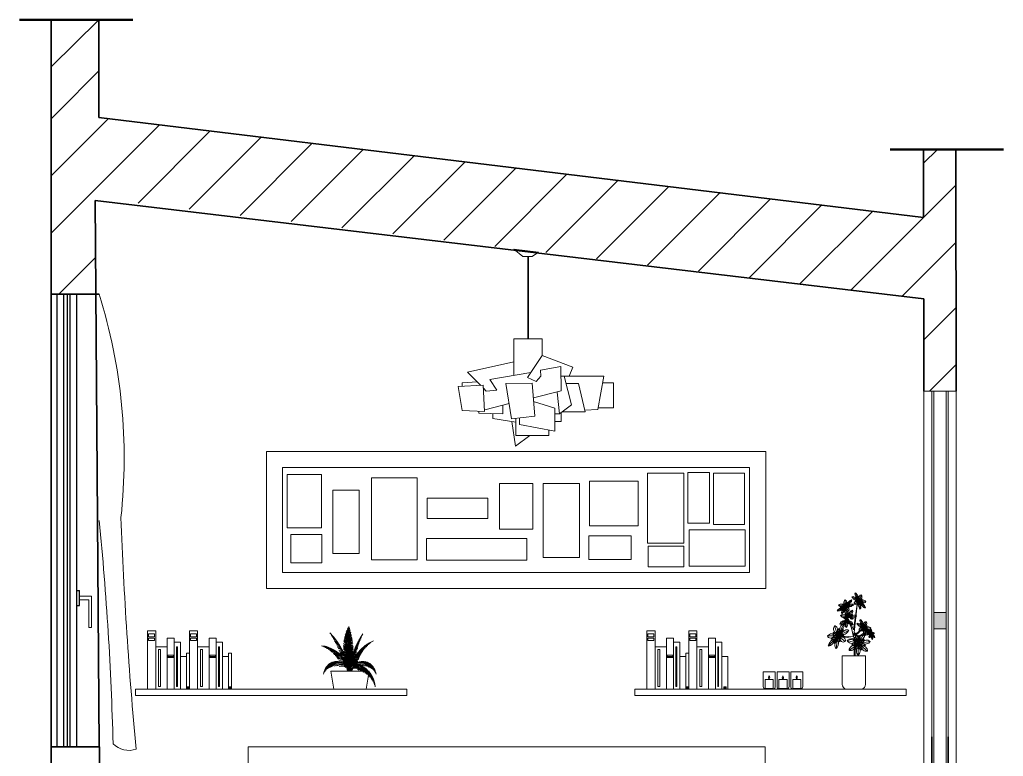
# Model space of a CAD drawing. Header units: millimetres. Extents: x 3179 to 4333, y 961 to 2155.
# Drawn here: x 3214.2 to 3518.5, y 1471.2 to 1699.1 of the extents above; entities that cross this region are included whole.
import ezdxf

# ---------------------------------------------------------------- set-up
doc = ezdxf.new("R2010")
doc.units = ezdxf.units.MM
for name, color, linetype, lineweight in [('A-FURN', 8, 'Continuous', 18), ('A-GLAZ-FULL', 4, 'Continuous', 25), ('A-LINE-GRPH', 1, 'Continuous', 13), ('A-WALL-FULL-EXTR', 3, 'Continuous', 35), ('A-WALL-FULL-INTR', 175, 'Continuous', 35), ('linee guida', 1, 'Continuous', 18)]:
    doc.layers.add(name, color=color, linetype=linetype, lineweight=lineweight)
doc.layers.add('A-FURN2', color=2, linetype='Continuous')

msp = doc.modelspace()

# ---------------------------------------------------------------- hatches: boundary and pattern name
at = {"layer": 'A-LINE-GRPH'}
msp.add_hatch(color=256, dxfattribs=at).paths.add_polyline_path([(3500.85, 1515.68), (3497.05, 1515.68), (3497.05, 1510.68), (3500.85, 1510.68)])

# ---------------------------------------------------------------- linework, layer by layer
at = {"layer": 'A-FURN'}
for p, q in [((3290.54, 1565.53), (3445.02, 1565.53)), ((3290.54, 1523.08), (3290.54, 1565.53)), ((3445.02, 1565.53), (3445.02, 1523.08)), ((3295.54, 1560.53), (3440.02, 1560.53)), ((3295.54, 1528.08), (3295.54, 1560.53)), ((3440.02, 1560.53), (3440.02, 1528.08)), ((3440.02, 1528.08), (3295.54, 1528.08)), ((3445.02, 1523.08), (3290.54, 1523.08)), ((3236.34, 1520.75), (3232.71, 1520.75)), ((3235.54, 1519.64), (3232.71, 1519.64)), ((3235.54, 1511.04), (3235.54, 1519.64)), ((3236.34, 1520.75), (3236.34, 1511.04)), ((3469.63, 1517.56), (3469.59, 1519.58)), ((3469.63, 1517.56), (3471.63, 1519.57)), ((3469.63, 1517.56), (3470.28, 1518.9)), ((3473.92, 1519.26), (3471.68, 1520.55)), ((3473.92, 1519.26), (3472.37, 1518.31)), ((3473.92, 1519.26), (3472.66, 1519.37)), ((3473.92, 1519.26), (3472.68, 1521.82)), ((3473.92, 1519.26), (3472.76, 1520.54)), ((3473.92, 1519.26), (3473.5, 1518.12)), ((3473.92, 1519.26), (3473.74, 1520.74)), ((3473.92, 1519.26), (3474.61, 1521.16)), ((3473.92, 1519.26), (3474.85, 1519.83)), ((3473.92, 1519.26), (3474.22, 1516.78)), ((3473.92, 1519.26), (3476.02, 1519.07)), ((3473.92, 1519.26), (3475.85, 1517.12)), ((3473.92, 1519.26), (3475.26, 1518.48)), ((3473.92, 1519.26), (3474.66, 1517.72)), ((3469.63, 1517.56), (3467.11, 1516.17)), ((3469.63, 1517.56), (3467.58, 1518.07)), ((3469.63, 1517.56), (3468.11, 1517.26)), ((3469.63, 1517.56), (3468.42, 1516.35)), ((3469.63, 1517.56), (3468.53, 1515.32)), ((3469.63, 1517.56), (3468.93, 1518.4)), ((3469.63, 1517.56), (3471.14, 1518.39)), ((3469.63, 1517.56), (3472.16, 1518.05)), ((3469.63, 1517.56), (3470.86, 1517.25)), ((3469.63, 1517.56), (3469.65, 1516.34)), ((3469.63, 1517.56), (3470.78, 1516.15)), ((3475.45, 1511.01), (3474.21, 1513.57)), ((3475.45, 1511.01), (3476.14, 1512.91)), ((3236.34, 1511.04), (3235.54, 1511.04)), ((3253.69, 1510), (3256.25, 1510)), ((3253.69, 1510), (3253.69, 1492)), ((3256.25, 1510), (3256.25, 1492)), ((3266.68, 1510), (3266.68, 1492)), ((3266.68, 1510), (3269.24, 1510)), ((3269.24, 1510), (3269.24, 1492)), ((3408.2, 1510), (3410.76, 1510)), ((3408.2, 1510), (3408.2, 1492)), ((3410.76, 1510), (3410.76, 1492)), ((3421.19, 1510), (3421.19, 1492)), ((3421.19, 1510), (3423.75, 1510)), ((3423.75, 1510), (3423.75, 1492)), ((3467.31, 1508.45), (3466.27, 1511.57)), ((3467.31, 1508.45), (3469.19, 1512.34)), ((3467.31, 1508.45), (3467.59, 1510.78)), ((3467.31, 1508.45), (3469.06, 1510.32)), ((3467.31, 1508.45), (3470.69, 1510.18)), ((3475.45, 1511.01), (3473.21, 1512.3)), ((3475.45, 1511.01), (3473.89, 1510.06)), ((3475.45, 1511.01), (3474.18, 1511.13)), ((3475.45, 1511.01), (3474.29, 1512.3)), ((3475.45, 1511.01), (3475.03, 1509.87)), ((3475.45, 1511.01), (3475.27, 1512.5)), ((3475.45, 1511.01), (3476.38, 1511.58)), ((3475.45, 1511.01), (3475.75, 1508.54)), ((3475.45, 1511.01), (3477.55, 1510.82)), ((3475.45, 1511.01), (3477.37, 1508.88)), ((3475.45, 1511.01), (3476.79, 1510.24)), ((3475.45, 1511.01), (3476.19, 1509.48)), ((3477.59, 1509.02), (3476.65, 1510.55)), ((3477.59, 1509.02), (3477.3, 1510.04)), ((3477.59, 1509.02), (3477.65, 1510.56)), ((3259.83, 1505.11), (3259.83, 1507.8)), ((3259.83, 1507.8), (3261.95, 1507.8)), ((3261.95, 1507.8), (3261.95, 1492)), ((3272.81, 1505.11), (3272.81, 1507.8)), ((3272.81, 1507.8), (3274.94, 1507.8)), ((3274.94, 1507.8), (3274.94, 1492)), ((3414.34, 1505.11), (3414.34, 1507.8)), ((3414.34, 1507.8), (3416.47, 1507.8)), ((3416.47, 1507.8), (3416.47, 1492)), ((3427.32, 1505.11), (3427.32, 1507.8)), ((3427.32, 1507.8), (3429.45, 1507.8)), ((3429.45, 1507.8), (3429.45, 1492)), ((3467.31, 1508.45), (3464.14, 1508.45)), ((3467.31, 1508.45), (3464.39, 1505.33)), ((3467.31, 1508.45), (3465.28, 1507.41)), ((3467.31, 1508.45), (3465.91, 1509.49)), ((3467.31, 1508.45), (3466.19, 1506.11)), ((3467.31, 1508.45), (3466.85, 1504.56)), ((3467.31, 1508.45), (3467.94, 1506.58)), ((3467.31, 1508.45), (3469.22, 1508.45)), ((3467.31, 1508.45), (3469.65, 1506.72)), ((3477.59, 1509.02), (3476.35, 1509.39)), ((3477.59, 1509.02), (3476.86, 1509.65)), ((3477.59, 1509.02), (3476.97, 1508.78)), ((3477.59, 1509.02), (3476.98, 1507.95)), ((3477.59, 1509.02), (3477.55, 1508.09)), ((3477.59, 1509.02), (3477.95, 1509.66)), ((3477.59, 1509.02), (3478.61, 1509.41)), ((3477.59, 1509.02), (3478.33, 1508.8)), ((3477.59, 1509.02), (3478.79, 1507.96)), ((3477.59, 1509.02), (3478.07, 1507.31)), ((3477.59, 1509.02), (3478.15, 1508.1)), ((3256.25, 1505.11), (3259.83, 1505.11)), ((3259.83, 1505.11), (3259.83, 1492)), ((3261.95, 1506.47), (3263.92, 1506.47)), ((3263.92, 1506.47), (3263.92, 1492)), ((3269.24, 1505.11), (3272.81, 1505.11)), ((3272.81, 1505.11), (3272.81, 1492)), ((3274.94, 1506.47), (3276.91, 1506.47)), ((3276.91, 1506.47), (3276.91, 1492)), ((3410.76, 1505.11), (3414.34, 1505.11)), ((3414.34, 1505.11), (3414.34, 1492)), ((3416.47, 1506.47), (3418.43, 1506.47)), ((3418.43, 1506.47), (3418.43, 1492)), ((3423.75, 1505.11), (3427.32, 1505.11)), ((3427.32, 1505.11), (3427.32, 1492)), ((3429.45, 1506.47), (3431.42, 1506.47)), ((3431.42, 1506.47), (3431.42, 1492)), ((3263.92, 1502.09), (3265.79, 1502.09)), ((3265.79, 1502.09), (3265.79, 1503.1)), ((3265.79, 1503.1), (3266.68, 1503.1)), ((3265.79, 1502.09), (3265.79, 1492)), ((3276.91, 1502.09), (3278.78, 1502.09)), ((3278.78, 1502.09), (3278.78, 1503.1)), ((3278.78, 1503.1), (3279.66, 1503.1)), ((3278.78, 1502.09), (3278.78, 1492)), ((3279.66, 1503.1), (3279.66, 1492)), ((3418.43, 1502.09), (3420.3, 1502.09)), ((3420.3, 1502.09), (3420.3, 1503.1)), ((3420.3, 1503.1), (3421.19, 1503.1)), ((3420.3, 1502.09), (3420.3, 1492)), ((3431.42, 1502.09), (3433.29, 1502.09)), ((3433.29, 1502.09), (3433.29, 1492)), ((3468.7, 1502.27), (3475.91, 1502.27)), ((3468.7, 1502.27), (3468.7, 1493.47)), ((3475.91, 1502.27), (3475.91, 1493.47)), ((3444.25, 1497.31), (3447.97, 1497.31)), ((3444.25, 1497.31), (3444.25, 1492.76)), ((3447.36, 1495.01), (3444.86, 1495.01)), ((3444.86, 1495.01), (3444.86, 1492.21)), ((3446.01, 1495.01), (3446.01, 1495.18)), ((3446.01, 1495.18), (3446.06, 1495.18)), ((3446.06, 1495.18), (3446.06, 1495.01)), ((3447.36, 1492.21), (3447.36, 1495.01)), ((3447.97, 1497.31), (3447.97, 1492.76)), ((3448.52, 1497.31), (3452.24, 1497.31)), ((3448.52, 1497.31), (3448.52, 1492.76)), ((3451.63, 1495.01), (3449.13, 1495.01)), ((3449.13, 1495.01), (3449.13, 1492.21)), ((3450.28, 1495.01), (3450.28, 1495.18)), ((3450.28, 1495.18), (3450.33, 1495.18)), ((3450.33, 1495.18), (3450.33, 1495.01)), ((3451.63, 1492.21), (3451.63, 1495.01)), ((3452.24, 1497.31), (3452.24, 1492.76)), ((3452.77, 1497.31), (3456.5, 1497.31)), ((3452.77, 1497.31), (3452.77, 1492.76)), ((3455.88, 1495.01), (3453.39, 1495.01)), ((3453.39, 1495.01), (3453.39, 1492.21)), ((3454.53, 1495.01), (3454.53, 1495.18)), ((3454.53, 1495.18), (3454.58, 1495.18)), ((3454.58, 1495.18), (3454.58, 1495.01)), ((3455.88, 1492.21), (3455.88, 1495.01)), ((3456.5, 1497.31), (3456.5, 1492.76)), ((3334, 1492), (3250, 1492)), ((3250, 1492), (3250, 1490)), ((3334, 1492), (3334, 1490)), ((3488.51, 1492), (3404.51, 1492)), ((3404.51, 1492), (3404.51, 1490)), ((3444.86, 1492.21), (3447.36, 1492.21)), ((3444.86, 1492), (3447.36, 1492)), ((3449.13, 1492.21), (3451.63, 1492.21)), ((3449.13, 1492), (3451.63, 1492)), ((3453.39, 1492.21), (3455.88, 1492.21)), ((3453.39, 1492), (3455.88, 1492)), ((3488.51, 1492), (3488.51, 1490)), ((3250, 1490), (3334, 1490)), ((3404.51, 1490), (3488.51, 1490)), ((3284.84, 1474.15), (3444.84, 1474.15))]:
    msp.add_line(p, q, dxfattribs=at)
for points in [[(3367.09, 1628.14), (3367.09, 1628.14), (3369.87, 1625.88)], [(3374.67, 1627.23), (3367.09, 1628.14)], [(3369.87, 1625.88), (3372.73, 1625.88)], [(3371.5, 1625.88), (3371.11, 1625.88)], [(3371.42, 1625.88), (3371.42, 1600.35)], [(3371.57, 1625.88), (3371.57, 1600.35)], [(3374.67, 1627.23), (3374.67, 1627.23), (3372.73, 1625.88)], [(3375.87, 1595.26), (3375.87, 1600.35), (3367.12, 1600.35), (3367.12, 1589.1)], [(3373.13, 1582.08), (3381.75, 1584.29), (3381.61, 1591.78), (3375.38, 1590.65), (3375.46, 1588.86), (3373.98, 1587.13), (3371.34, 1588.41), (3375.87, 1595.26), (3385.35, 1591.63), (3384.22, 1588.83)], [(3367.12, 1593.3), (3352.77, 1590.08), (3356.83, 1585.97)], [(3372.3, 1590), (3359.65, 1587.79), (3361.86, 1584.48), (3358.54, 1584.23)], [(3355.78, 1587.03), (3351.04, 1586.73), (3351.04, 1585.64)], [(3380.49, 1583.83), (3381.25, 1577.17), (3384.91, 1580), (3382.62, 1588.83)], [(3381.66, 1588.83), (3394.93, 1588.83), (3393.04, 1578.52), (3389.04, 1578.29)], [(3382.09, 1577.82), (3389.15, 1577.82), (3387.09, 1586.59), (3383.2, 1586.59)], [(3394.54, 1586.71), (3397.88, 1586.71), (3397.88, 1579.05), (3393.14, 1579.05)], [(3357.65, 1585.13), (3358.54, 1584.23)], [(3363.68, 1579.84), (3363.68, 1577.17), (3356.25, 1577.4), (3356.25, 1577.95)], [(3358.07, 1578.45), (3365.64, 1580.32)], [(3373.21, 1580.99), (3379.81, 1578.97), (3379.81, 1571.78), (3368.79, 1573.88), (3368.79, 1575.88)], [(3360.62, 1577.27), (3360.62, 1575.7), (3367.66, 1574.62)], [(3379.78, 1574.81), (3381.72, 1574.81), (3381.72, 1577.53)], [(3381.25, 1577.17), (3379.81, 1577.17)], [(3372.03, 1570.51), (3367.63, 1567.15), (3366.46, 1574.8)], [(3377.86, 1572.01), (3377.86, 1570.51), (3367.66, 1570.51), (3367.66, 1575.75)], [(3472.73, 1502.27), (3472.73, 1508.16), (3478.01, 1509.02), (3472.73, 1508.45), (3475.59, 1511.16), (3472.31, 1508.59), (3473.42, 1518.95), (3472.22, 1510.38), (3469.03, 1517), (3471.59, 1510.87), (3472.16, 1508.16), (3467.31, 1508.45), (3472.45, 1507.59), (3472.38, 1502.27)]]:
    msp.add_lwpolyline(points, dxfattribs=at)
for points in [[(3357.61, 1586.01), (3349.88, 1585.59), (3351.07, 1578.2), (3358.03, 1577.86)], [(3366.39, 1575.6), (3373.59, 1576.43), (3372.76, 1586.69), (3364.59, 1586.54)], [(3408.44, 1558.83), (3419.67, 1558.83), (3419.67, 1537.2), (3408.44, 1537.2)], [(3420.9, 1559.04), (3427.64, 1559.04), (3427.64, 1543.32), (3420.9, 1543.32)], [(3428.86, 1558.83), (3438.46, 1558.83), (3438.46, 1542.91), (3428.86, 1542.91)], [(3296.94, 1558.42), (3307.55, 1558.42), (3307.55, 1541.89), (3296.94, 1541.89)], [(3323.07, 1557.4), (3337.15, 1557.4), (3337.15, 1531.95), (3323.07, 1531.95)], [(3362.69, 1555.57), (3372.91, 1555.57), (3372.91, 1541.48), (3362.69, 1541.48)], [(3376.17, 1555.57), (3387.41, 1555.57), (3387.41, 1532.71), (3376.17, 1532.71)], [(3390.47, 1556.38), (3405.51, 1556.38), (3405.51, 1542.47), (3390.47, 1542.47)], [(3311.03, 1553.53), (3319.19, 1553.53), (3319.19, 1533.93), (3311.03, 1533.93)], [(3340.23, 1551.08), (3359.02, 1551.08), (3359.02, 1544.75), (3340.23, 1544.75)], [(3438.67, 1530.05), (3421.31, 1530.05), (3421.31, 1541.28), (3438.67, 1541.28)], [(3298.06, 1539.85), (3307.66, 1539.85), (3307.66, 1531.07), (3298.06, 1531.07)], [(3340.03, 1538.63), (3371.07, 1538.63), (3371.07, 1531.89), (3340.03, 1531.89)], [(3390.27, 1539.44), (3403.34, 1539.44), (3403.34, 1532.09), (3390.27, 1532.09)], [(3408.65, 1536.18), (3419.67, 1536.18), (3419.67, 1529.85), (3408.65, 1529.85)], [(3255.86, 1509.08), (3255.86, 1508.17), (3254, 1508.17), (3254, 1509.08)], [(3255.86, 1507.75), (3255.86, 1507.02), (3254, 1507.02), (3254, 1507.75)], [(3268.85, 1509.08), (3268.85, 1508.17), (3266.99, 1508.17), (3266.99, 1509.08)], [(3268.85, 1507.75), (3268.85, 1507.02), (3266.99, 1507.02), (3266.99, 1507.75)], [(3410.37, 1509.08), (3410.37, 1508.17), (3408.51, 1508.17), (3408.51, 1509.08)], [(3410.37, 1507.75), (3410.37, 1507.02), (3408.51, 1507.02), (3408.51, 1507.75)], [(3423.36, 1509.08), (3423.36, 1508.17), (3421.5, 1508.17), (3421.5, 1509.08)], [(3423.36, 1507.75), (3423.36, 1507.02), (3421.5, 1507.02), (3421.5, 1507.75)], [(3257.14, 1504.26), (3257.78, 1504.26), (3257.78, 1492.85), (3257.14, 1492.85)], [(3262.69, 1505.1), (3262.96, 1505.1), (3262.96, 1492.79), (3262.69, 1492.79)], [(3270.13, 1504.26), (3270.77, 1504.26), (3270.77, 1492.85), (3270.13, 1492.85)], [(3275.67, 1505.1), (3275.95, 1505.1), (3275.95, 1492.79), (3275.67, 1492.79)], [(3411.65, 1504.26), (3412.29, 1504.26), (3412.29, 1492.85), (3411.65, 1492.85)], [(3417.2, 1505.1), (3417.47, 1505.1), (3417.47, 1492.79), (3417.2, 1492.79)], [(3424.64, 1504.26), (3425.28, 1504.26), (3425.28, 1492.85), (3424.64, 1492.85)], [(3430.18, 1505.1), (3430.46, 1505.1), (3430.46, 1492.79), (3430.18, 1492.79)], [(3259.97, 1502.53), (3261.81, 1502.53), (3261.81, 1502.05), (3259.97, 1502.05)], [(3259.97, 1501.92), (3261.81, 1501.92), (3261.81, 1501.8), (3259.97, 1501.8)], [(3272.96, 1502.53), (3274.79, 1502.53), (3274.79, 1502.05), (3272.96, 1502.05)], [(3272.96, 1501.92), (3274.79, 1501.92), (3274.79, 1501.8), (3272.96, 1501.8)], [(3414.48, 1502.53), (3416.32, 1502.53), (3416.32, 1502.05), (3414.48, 1502.05)], [(3414.48, 1501.92), (3416.32, 1501.92), (3416.32, 1501.8), (3414.48, 1501.8)], [(3427.47, 1502.53), (3429.3, 1502.53), (3429.3, 1502.05), (3427.47, 1502.05)], [(3427.47, 1501.92), (3429.3, 1501.92), (3429.3, 1501.8), (3427.47, 1501.8)], [(3322.26, 1497.59), (3310.49, 1497.59), (3311.38, 1492), (3321.38, 1492)], [(3265.85, 1492.68), (3266.62, 1492.68), (3266.62, 1492.51), (3265.85, 1492.51)], [(3265.85, 1492.34), (3266.62, 1492.34), (3266.62, 1492.21), (3265.85, 1492.21)], [(3278.83, 1492.68), (3279.6, 1492.68), (3279.6, 1492.51), (3278.83, 1492.51)], [(3278.83, 1492.34), (3279.6, 1492.34), (3279.6, 1492.21), (3278.83, 1492.21)], [(3420.36, 1492.68), (3421.13, 1492.68), (3421.13, 1492.51), (3420.36, 1492.51)], [(3420.36, 1492.34), (3421.13, 1492.34), (3421.13, 1492.21), (3420.36, 1492.21)], [(3432.01, 1492.68), (3432.79, 1492.68), (3432.79, 1492.51), (3432.01, 1492.51)], [(3432.01, 1492.34), (3432.79, 1492.34), (3432.79, 1492.21), (3432.01, 1492.21)]]:
    msp.add_lwpolyline(points, close=True, dxfattribs=at)
for points in [[(3470.66, 1514.14), (3469.66, 1516.48, 0.477945), (3470.34, 1514.9, 0.477945), (3469.66, 1516.48)], [(3470.66, 1514.14), (3471.86, 1516.38, 0.477945), (3471.05, 1514.87, 0.477945), (3471.86, 1516.38)], [(3470.06, 1513.59), (3468, 1512.09, 0.477945), (3469.39, 1513.1, 0.477945), (3468, 1512.09)], [(3470.66, 1514.14), (3468.21, 1514.82, 0.477945), (3469.87, 1514.36, 0.477945), (3468.21, 1514.82)], [(3470.66, 1514.14), (3469.16, 1513.87, 0.477945), (3470.17, 1514.06, 0.477945), (3469.16, 1513.87)], [(3470.06, 1513.59), (3469.33, 1512.24, 0.477945), (3469.82, 1513.15, 0.477945), (3469.33, 1512.24)], [(3470.66, 1514.14), (3469.51, 1515.15, 0.477945), (3470.29, 1514.47, 0.477945), (3469.51, 1515.15)], [(3470.06, 1513.59), (3469.94, 1511.04, 0.477945), (3470.02, 1512.77, 0.477945), (3469.94, 1511.04)], [(3470.06, 1513.59), (3470.66, 1512.18, 0.477945), (3470.25, 1513.13, 0.477945), (3470.66, 1512.18)], [(3470.06, 1513.59), (3471.97, 1511.91, 0.477945), (3470.68, 1513.05, 0.477945), (3471.97, 1511.91)], [(3470.66, 1514.14), (3470.73, 1515.67, 0.477945), (3470.68, 1514.64, 0.477945), (3470.73, 1515.67)], [(3470.66, 1514.14), (3471.89, 1515.04, 0.477945), (3471.06, 1514.43, 0.477945), (3471.89, 1515.04)], [(3470.66, 1514.14), (3473.16, 1514.6, 0.477945), (3471.47, 1514.29, 0.477945), (3473.16, 1514.6)], [(3470.66, 1514.14), (3472.13, 1513.74, 0.477945), (3471.13, 1514.01, 0.477945), (3472.13, 1513.74)], [(3473.77, 1506.11), (3470.27, 1507.08, 0.477945), (3472.64, 1506.43, 0.477945), (3470.27, 1507.08)], [(3473.77, 1506.11), (3472.13, 1507.55, 0.477945), (3473.24, 1506.58, 0.477945), (3472.13, 1507.55)], [(3473.77, 1506.11), (3472.34, 1509.46, 0.477945), (3473.31, 1507.19, 0.477945), (3472.34, 1509.46)], [(3473.77, 1506.11), (3473.87, 1508.29, 0.477945), (3473.8, 1506.82, 0.477945), (3473.87, 1508.29)], [(3473.77, 1506.11), (3475.49, 1509.31, 0.477945), (3474.33, 1507.15, 0.477945), (3475.49, 1509.31)], [(3473.77, 1506.11), (3475.53, 1507.4, 0.477945), (3474.34, 1506.53, 0.477945), (3475.53, 1507.4)], [(3473.77, 1506.11), (3477.35, 1506.76, 0.477945), (3474.93, 1506.32, 0.477945), (3477.35, 1506.76)], [(3473.77, 1506.11), (3470.83, 1503.98, 0.477945), (3472.82, 1505.43, 0.477945), (3470.83, 1503.98)], [(3473.77, 1506.11), (3471.63, 1505.73, 0.477945), (3473.08, 1505.99, 0.477945), (3471.63, 1505.73)], [(3473.77, 1506.11), (3472.74, 1504.2, 0.477945), (3473.44, 1505.49, 0.477945), (3472.74, 1504.2)], [(3473.77, 1506.11), (3473.61, 1502.49, 0.477945), (3473.72, 1504.94, 0.477945), (3473.61, 1502.49)], [(3473.77, 1506.11), (3474.63, 1504.11, 0.477945), (3474.05, 1505.47, 0.477945), (3474.63, 1504.11)], [(3473.77, 1506.11), (3476.51, 1503.72, 0.477945), (3474.65, 1505.34, 0.477945), (3476.51, 1503.72)], [(3473.77, 1506.11), (3475.87, 1505.53, 0.477945), (3474.45, 1505.93, 0.477945), (3475.87, 1505.53)], [(3444.84, 1474.15), (3444.84, 1409.15, -0.414214), (3442.84, 1407.15), (3286.84, 1407.15, -0.414214), (3284.84, 1409.15), (3284.84, 1474.15)]]:
    msp.add_lwpolyline(points, format="xyb", dxfattribs=at)
for centre, radius, start, end in [((3076.07, 1563.45), 170.43, 353.8221, 17.3158), ((2292.32, 1450.73), 951.06, 1.4681, 5.63871), ((4477.75, 1590.05), 1233.06, 182.08844, 185.4265), ((3370.15, 1525.16), 56.88, 195.436, 197.4498), ((3310.39, 1507.82), 5.59, 9.1782, 25.7351), ((3411.34, 1531.72), 98.05, 192.4368, 193.3001), ((3250.81, 1497.24), 66.29, 10.747, 11.8108), ((3300.31, 1508.31), 15.75, 6.5707, 10.0188), ((3422.07, 1505.81), 106.2, 176.9784, 184.4402), ((3323.29, 1506.72), 7.62, 153.6001, 165.7598), ((3322.59, 1507.76), 6.78, 156.7503, 170.0256), ((3327.05, 1506.98), 11.41, 160.9084, 166.9992), ((3348.4, 1503.22), 33.13, 166.5044, 168.4019), ((3293.65, 1493.25), 23.07, 10.8355, 44.4388), ((3286.54, 1466.3), 48.72, 59.8345, 60.4594), ((3305.36, 1495.17), 14.19, 65.065, 67.4721), ((3309.29, 1503.33), 4.94, 61.5506, 70.0467), ((3310.47, 1505), 2.78, 60.1234, 76.1316), ((3306.93, 1497.14), 11.16, 61.9222, 66.9342), ((3310.37, 1503.3), 3.92, 58.2589, 73.4705), ((3309.79, 1502.19), 4.96, 53.4747, 68.4111), ((3311.71, 1503.53), 4.46, 21.3184, 51.6653), ((3309.67, 1503.07), 6.62, 19.9492, 42.2518), ((3312.64, 1505.31), 3.29, 12.0224, 52.5156), ((3310.89, 1504.92), 5.2, 16.7491, 41.7814), ((3307.32, 1503.94), 9.03, 18.6663, 32.9104), ((3300.11, 1502.44), 16.45, 16.6653, 24.737), ((3262.69, 1491.51), 55.6, 16.9179, 19.144), ((3318.53, 1505.37), 2.68, 123.2219, 174.9724), ((3319.98, 1505.69), 4.23, 137.1537, 165.9378), ((3318.66, 1505.68), 2.88, 125.6491, 166.3131), ((3319.4, 1504.36), 3.65, 128.7029, 165.9262), ((3320.08, 1503.4), 4.43, 130.6893, 161.5285), ((3323.25, 1505.09), 7.86, 146.8374, 159.5675), ((3321.26, 1506.46), 5.64, 145.6999, 162.2657), ((3319.11, 1506.8), 3.23, 136.5422, 177.2425), ((3338.21, 1496.47), 21.86, 144.794, 177.0744), ((3327.69, 1496.52), 11.15, 111.3448, 174.5246), ((3319.63, 1505.69), 1.18, 101.1772, 135.6864), ((3320.04, 1505.3), 1.83, 107.8301, 128.1362), ((3321.48, 1504), 3.8, 120.1915, 131.3751), ((514.03, 5119.84), 4573.87, 307.82759, 307.83643), ((3322.95, 1503.91), 5.06, 128.3442, 136.8355), ((3324.04, 1503.03), 6.58, 128.5153, 133.2613), ((3306.5, 1495.75), 9.73, 10.847, 83.868), ((3307.72, 1493.58), 11.69, 85.3897, 89.2221), ((3308.56, 1499.6), 5.53, 83.5642, 93.8324), ((3309.11, 1502.11), 2.89, 79.0404, 101.4546), ((3308.05, 1489.67), 15.19, 81.2268, 87.4203), ((3309.07, 1496.17), 8.44, 76.9688, 89.5791), ((3309.96, 1498.45), 5.86, 75.0383, 93.4534), ((3310.44, 1498.4), 5.65, 75.3401, 94.5624), ((3310.64, 1497.95), 5.87, 74.1432, 93.5717), ((3305.27, 1493.05), 14.9, 58.6829, 63.9473), ((3306.51, 1495.34), 12.11, 56.2181, 63.3367), ((3311.64, 1503.03), 2.72, 47.714, 78.5883), ((3311.62, 1501.91), 3.46, 53.3502, 77.3054), ((3311.67, 1501.35), 3.66, 51.6732, 76.0509), ((3312.45, 1502.15), 2.41, 46.5931, 83.7799), ((3311.49, 1498.05), 6.2, 63.4186, 76.7769), ((3311.98, 1501.62), 4.32, 25.0997, 56.9888), ((3312.3, 1501.44), 3.99, 25.8895, 59.4704), ((3312.96, 1502.77), 3.1, 19.4357, 63.581), ((3312.89, 1501.78), 3.2, 19.533, 63.0867), ((3312.97, 1501.48), 3.08, 16.9254, 63.2237), ((3311.86, 1502.44), 4.42, 24.572, 55.4014), ((3312.77, 1500.89), 3.32, 17.1232, 60.488), ((3311.02, 1502.55), 5.35, 24.7491, 50.4904), ((3319.32, 1503.38), 3.57, 125.5648, 164.5202), ((3318.71, 1503.06), 2.96, 118.6164, 162.7545), ((3318.93, 1502.49), 3.19, 120.3944, 162.3058), ((3318.63, 1502.41), 2.78, 117.7753, 168.3646), ((3320.57, 1500.59), 5.1, 129.3889, 156.0956), ((3319.89, 1500.77), 4.28, 126.5601, 158.0189), ((3318.92, 1501.03), 3.17, 120.0033, 160.3506), ((3320.08, 1499.96), 4.14, 112.6137, 130.8335), ((3321.78, 1498.77), 6.29, 120.4228, 133.3384), ((3321.05, 1500.18), 4.95, 118.599, 134.3092), ((3319.52, 1502.35), 2.5, 108.5468, 136.2559), ((3319.43, 1502.69), 2.35, 105.9266, 132.6964), ((3319.63, 1502.9), 2.47, 107.7333, 132.3459), ((3319.33, 1503.62), 1.86, 102.3361, 132.2396), ((3319.51, 1503.79), 2.01, 103.9448, 129.8502), ((3319.55, 1504.06), 1.95, 103.3627, 128.1755), ((3319.44, 1505.01), 1.27, 101.2029, 144.0738), ((3319.39, 1505.2), 1.2, 97.1744, 133.4453), ((3320, 1504.48), 2.24, 107.4527, 125.8629), ((3319.95, 1501.4), 2.39, 80.0244, 110.3132), ((3320.09, 1501.5), 2.54, 79.7387, 106.2558), ((3320.24, 1501.06), 3.19, 81.6109, 101.527), ((3320.43, 1500.66), 3.84, 82.8706, 98.3803), ((3320.8, 1500.77), 3.94, 85.6433, 100.8817), ((3321.42, 1500.36), 4.66, 90.3905, 103.4575), ((3321.5, 1502.21), 3.02, 88.3675, 108.3946), ((3322.51, 1494.5), 10.91, 94.0538, 99.0623), ((3321.78, 1502.14), 3.39, 88.1582, 103.1407), ((3322.17, 1502.91), 2.86, 90.4818, 108.9351), ((3322.6, 1500.56), 5.39, 92.6307, 100.5966), ((3322.44, 1504), 2.1, 87.3144, 105.6626), ((3323.13, 1502.19), 4.12, 94.7132, 103.4065), ((3326.93, 1491.4), 15.63, 103.8552, 106.3333), ((3309.97, 1492.53), 11.08, 75.9064, 87.0079), ((3310.3, 1493.49), 9.9, 74.4226, 87.1076), ((3311.66, 1499.09), 4, 67.075, 97.5158), ((3311.8, 1497.39), 5.42, 72.1555, 94.0755), ((3311.72, 1497.14), 5.54, 69.3369, 91.9499), ((3312.31, 1498.66), 3.76, 65.1072, 97.833), ((3312.38, 1498.6), 3.6, 60.361, 96.5529), ((3312.53, 1498.15), 3.76, 60.0485, 94.8965), ((3312.77, 1498.23), 3.36, 55.0938, 95.3136), ((3312.75, 1497.91), 3.41, 48.176, 91.5721), ((3312.68, 1497.48), 3.44, 35.3226, 85.9304), ((3313, 1500.59), 3, 61.3686, 87.9429), ((3313.32, 1501.07), 2.21, 53.9075, 92.0889), ((3312.86, 1499.72), 3.4, 56.2544, 82.4697), ((3313.39, 1500.89), 2, 39.9869, 89.8789), ((3313.36, 1500.48), 2.22, 42.3179, 87.2886), ((3313.64, 1500.65), 1.8, 33.6194, 92.5516), ((3313.05, 1499.25), 2.97, 40.307, 78.1066), ((3312.64, 1497.89), 4.09, 47.2167, 73.7477), ((3308.13, 1496.42), 8.07, 8.234, 44.4511), ((3313.69, 1498.88), 2.56, 45.5457, 84.9321), ((3314.01, 1499.09), 2.04, 39.5241, 90.0252), ((3314.1, 1498.85), 2.05, 41.708, 90.6362), ((3314.17, 1498.82), 1.93, 37.1336, 91.1005), ((3312.51, 1500.37), 3.63, 18.4009, 57.8277), ((3312.4, 1499.87), 3.77, 18.7998, 55.9954), ((3312.45, 1499.37), 3.82, 22.6461, 55.9135), ((3312.87, 1498.97), 3.56, 28.9379, 58.8457), ((3313.68, 1499.44), 2.54, 23.531, 63.7948), ((3313.7, 1499.22), 2.48, 20.8231, 61.3972), ((3313.55, 1498.73), 2.72, 23.9756, 57.4663), ((3314.33, 1498.99), 1.83, 19.4998, 62.9988), ((3325.03, 1495.67), 10.91, 135.0029, 146.4007), ((3319.73, 1499.52), 4.24, 124.9965, 152.8273), ((3321.74, 1497.23), 6.98, 129.9335, 145.8495), ((3319.11, 1499.03), 3.68, 120.8132, 148.4063), ((3319.88, 1498.17), 4.66, 125.0553, 146.6169), ((3319.99, 1497.77), 4.8, 126.1666, 146.2142), ((3319.46, 1497.93), 4.13, 124.6392, 146.5363), ((3319.07, 1498.44), 3.36, 126.5891, 154.7583), ((3318.89, 1498.44), 3.08, 126.8143, 157.3755), ((3325.61, 1497.08), 9.11, 143.6622, 176.8585), ((3317.95, 1498.85), 1.95, 89.0854, 130.1935), ((3317.88, 1499.33), 1.69, 85.8224, 132.5003), ((3318.3, 1499.2), 2.18, 96.5046, 134.1607), ((3318.05, 1499.95), 1.6, 89.1566, 140.3582), ((3318.15, 1500.01), 1.76, 91.5358, 136.9912), ((3318.4, 1500), 2.03, 97.1516, 137.3382), ((3318.83, 1499.72), 2.67, 103.9017, 134.4173), ((3318.37, 1500.59), 1.93, 94.3233, 133.0113), ((3318.31, 1501.18), 1.6, 91.3148, 138.005), ((3318.68, 1500.81), 2.29, 98.8097, 130.0758), ((3318.4, 1498.1), 2.65, 80.5688, 114.8153), ((3319.34, 1500), 3.5, 105.5881, 125.6457), ((3319.03, 1497.76), 3.37, 90.9273, 119.8365), ((3319.13, 1498.1), 3.29, 90.8527, 120.5044), ((3318.94, 1499.08), 2.57, 84.6614, 121.0875), ((3319.04, 1498.65), 3.18, 86.0059, 114.0208), ((3318.99, 1498.73), 3.28, 83.8795, 109.6919), ((3319.08, 1498.17), 4.05, 84.9077, 105.0419), ((3319.13, 1499.74), 2.72, 80.9762, 111.1513), ((3319.34, 1498.22), 4.39, 85.9631, 104.0282), ((3319.42, 1498.14), 4.66, 85.8331, 102.41), ((3319.33, 1498.94), 4.02, 82.7416, 101.2339), ((3319.45, 1500.59), 2.66, 78.2887, 105.7263), ((3319.78, 1501.77), 1.81, 76.2726, 119.7048), ((3313.04, 1495.94), 4.92, 126.3384, 172.5203), ((3310.08, 1497.31), 1.66, 165.3596, 185.3763), ((3309.57, 1497.66), 1.05, 161.5683, 195.6886), ((3309.83, 1497.83), 1.22, 162.1828, 195.2628), ((3311.1, 1497.74), 2.36, 160.1705, 183.0368), ((3311.41, 1497.84), 2.55, 157.0574, 181.644), ((3312.54, 1497.81), 3.51, 158.4568, 177.7644), ((3314.49, 1497.29), 5.33, 155.6715, 170.8437), ((3317.99, 1495.97), 8.89, 154.7672, 164.9096), ((3314.27, 1496.91), 4.98, 139.9143, 163.039), ((3314.24, 1496.83), 4.84, 133.8526, 159.9025), ((3314.09, 1496.33), 4.86, 120.0612, 152.9263), ((3313.25, 1496.79), 3.76, 97.2899, 149.9269), ((3312.18, 1497.11), 3.46, 7.6339, 126.3384), ((3313.35, 1496.73), 3.71, 92.6994, 145.6707), ((3313.23, 1496.72), 3.48, 81.4676, 141.5036), ((3313.62, 1495.89), 4.11, 82.6517, 129.4784), ((3313.77, 1495.02), 4.69, 80.598, 118.5059), ((3313.68, 1496.27), 3.2, 66.9757, 115.9761), ((3312.26, 1497.05), 3.52, 8.6151, 81.515), ((3313.82, 1496.25), 2.86, 60.1615, 105.7175), ((3312.8, 1496.93), 3.58, 37.8995, 83.7022), ((3312.65, 1496.06), 4.13, 41.6797, 79.6055), ((3314.34, 1498.84), 1.72, 34.4772, 95.0499), ((3314.19, 1498.22), 2.11, 38.5831, 88.1299), ((3314.26, 1497.96), 2.13, 39.3511, 88.0169), ((3313.9, 1496.92), 2.97, 45.4765, 80.2709), ((3314.17, 1498.69), 1.99, 18.0597, 56.9541), ((3314.45, 1498.5), 1.72, 19.1708, 54.3967), ((3313.18, 1497.47), 3.2, 23.9577, 39.5604), ((3321.26, 1496.49), 5.94, 136.0967, 151.2118), ((3322.67, 1495.07), 7.76, 137.7658, 148.2086), ((3318.54, 1497.89), 2.68, 128.8563, 156.2026), ((3317.95, 1498.2), 1.94, 126.138, 162.658), ((3318.16, 1497.97), 2.11, 132.1473, 166.0508), ((3318.06, 1497.51), 1.97, 95.7462, 144.4936), ((3318.01, 1497.57), 2.06, 93.8103, 137.7998), ((3318.16, 1497.63), 2.23, 96.9065, 137.5603), ((3318.24, 1497.65), 2.4, 98.1088, 135.212), ((3318.62, 1497.19), 3.17, 102.72, 130.366), ((3318.17, 1498.18), 2.28, 95.8114, 133.2372), ((3317.86, 1498.75), 1.77, 87.1983, 133.573), ((3319.12, 1496.71), 2.59, 68.5755, 160.5661), ((3318.96, 1497.4), 2.57, 98.0803, 148.2729), ((3319.18, 1496.73), 2.56, 54.3686, 160.7385), ((3320.34, 1497.05), 3.52, 98.485, 171.3849), ((3318.82, 1497.71), 2.49, 93.5095, 140.5683), ((3320.41, 1497.11), 3.46, 53.6616, 172.3661), ((3318.73, 1497.74), 2.67, 89.8927, 129.1068), ((3318.4, 1498.31), 2.27, 80.4947, 122.3831), ((3317.78, 1496.86), 1.66, 37.5216, 107.4302), ((3318.77, 1496.25), 2.86, 74.2825, 119.8385), ((3318.13, 1497.3), 1.45, 16.8501, 119.5408), ((3318.91, 1496.27), 3.2, 64.0239, 113.0243), ((3318.19, 1497.37), 1.54, 10.7772, 106.712), ((3318.33, 1497.38), 1.62, 6.2874, 104.933), ((3318.82, 1495.02), 4.69, 61.4941, 99.402), ((3318.97, 1495.89), 4.11, 50.5216, 97.3483), ((3318.68, 1497.86), 1.39, 345.7054, 86.3258), ((3319.37, 1496.72), 3.48, 38.4964, 98.5324), ((3318.88, 1497.84), 1.44, 342.7328, 84.9496), ((3318.84, 1497.66), 1.7, 347.2547, 71.2665), ((3319.25, 1496.73), 3.71, 34.3293, 87.3006), ((3318.98, 1497.58), 1.75, 346.6566, 73.4467), ((3318.8, 1497.2), 2.24, 354.2737, 64.3609), ((3319.34, 1496.79), 3.76, 30.0731, 82.7101), ((3318.3, 1496.68), 3.02, 1.8555, 54.0426), ((3318.66, 1496.74), 2.85, 357.9301, 49.9344), ((3315.7, 1491.86), 8.54, 5.6893, 54.3686), ((3318.5, 1496.33), 4.86, 27.0737, 59.9388), ((3319.02, 1496.74), 2.69, 354.6003, 42.4393), ((3318.87, 1496.38), 3.09, 357.8686, 39.6059), ((3318.64, 1496.22), 3.49, 358.1816, 30.4988), ((3318.35, 1496.83), 4.84, 20.0975, 46.1474), ((3317.02, 1495.55), 5.31, 4.0371, 25.2235), ((3317.21, 1495.35), 5.29, 4.3111, 25.8847), ((3318.32, 1496.91), 4.98, 16.961, 40.0857), ((3319.55, 1495.94), 4.92, 7.4797, 53.6616), ((3314.6, 1495.97), 8.89, 15.0904, 25.2328), ((3318.1, 1497.29), 5.33, 9.1563, 24.3285), ((3320.05, 1497.81), 3.51, 2.2356, 21.5432), ((3321.18, 1497.84), 2.55, 358.356, 22.9426), ((3321.5, 1497.74), 2.36, 356.9632, 19.8295), ((3322.76, 1497.83), 1.22, 344.7372, 17.8172), ((3323.02, 1497.66), 1.05, 344.3114, 18.4317), ((3322.51, 1497.31), 1.66, 354.6237, 14.6404), ((3310.89, 1497.06), 2.57, 172.6432, 182.1523), ((3318.4, 1495.55), 4.25, 0.0032, 24.3049), ((3317.13, 1494.95), 5.76, 3.3492, 21.1576), ((3314.18, 1494), 8.93, 6.8357, 18.4055), ((3314.28, 1494.64), 8.85, 2.0327, 11.1773), ((3318.32, 1494.8), 4.96, 359.1258, 15.5054), ((3319.36, 1494.49), 4.1, 359.1097, 21.2125), ((3320.32, 1494.6), 3.23, 354.6583, 16.7359), ((3319.88, 1494.11), 3.85, 357.3535, 15.0268), ((3318.62, 1493.66), 5.26, 359.529, 10.4251), ((3321.7, 1497.06), 2.57, 357.8477, 7.3568), ((3446.4, 1495.54), 0.531, 146.3606, 222.2967), ((3445.8, 1496), 0.224, 313.3608, 20.3735), ((3445.73, 1495.62), 0.542, 307.2425, 58.2933), ((3450.67, 1495.54), 0.531, 146.3606, 222.2967), ((3450.07, 1496), 0.224, 313.3608, 20.3735), ((3450, 1495.62), 0.542, 307.2425, 58.2933), ((3454.93, 1495.54), 0.531, 146.3606, 222.2967), ((3454.33, 1496), 0.224, 313.3608, 20.3735), ((3454.25, 1495.62), 0.542, 307.2425, 58.2933), ((3318.98, 1493.48), 5.01, 358.0884, 5.6927), ((3445.05, 1492.78), 0.802, 181.3821, 256.606), ((3447.17, 1492.78), 0.802, 283.394, 358.6179), ((3449.32, 1492.78), 0.802, 181.3821, 256.606), ((3451.44, 1492.78), 0.802, 283.394, 358.6179), ((3453.57, 1492.78), 0.802, 181.3821, 256.606), ((3455.7, 1492.78), 0.802, 283.394, 358.6179), ((3470.25, 1493.51), 1.55, 181.3821, 256.606), ((3474.36, 1493.51), 1.55, 283.394, 358.6179), ((3247.93, 1479.81), 6.77, 224.1038, 289.7159)]:
    msp.add_arc(centre, radius, start, end, dxfattribs=at)
at = {"layer": 'A-FURN', "extrusion": (0, 0, -1)}
for centre, major_axis, start_param, end_param in [((3470.31, 1519.16), (1.03, 0.73), 2.653657, 4.437051), ((3468.9, 1518.63), (1.03, 0.73), -0.487936, 1.295458), ((3470.45, 1518.45), (0.619, 0.439), 3.102456, 4.88585), ((3469.68, 1518.45), (0.619, 0.439), -0.039137, 1.744257), ((3470.5, 1519.16), (1.03, 0.73), 0.409662, 2.193056), ((3471.4, 1518.62), (1.03, 0.73), 3.551255, 5.334649), ((3468.13, 1516.16), (1.03, 0.73), 4.000054, 5.783448), ((3467.79, 1517.12), (1.03, 0.73), 0.858461, 2.641855), ((3467.84, 1517.3), (1.03, 0.73), -1.385533, 0.39786), ((3468.71, 1518.49), (1.03, 0.73), 1.756059, 3.539453), ((3468.53, 1517.01), (0.619, 0.439), 4.448853, 6.232247), ((3468.71, 1517.72), (0.619, 0.439), 1.30726, 3.090654), ((3469.55, 1516.07), (1.03, 0.73), 3.102456, 4.88585), ((3469.1, 1516.6), (0.619, 0.439), 3.551255, 5.334649), ((3468.56, 1516.92), (0.619, 0.439), 0.409662, 2.193056), ((3468.26, 1516.08), (1.03, 0.73), -0.039137, 1.744257), ((3469.55, 1518.4), (0.619, 0.439), 2.204858, 3.988252), ((3468.79, 1517.83), (0.619, 0.439), -0.936735, 0.846659), ((3470.07, 1516.91), (0.619, 0.439), 2.653657, 4.437051), ((3469.22, 1516.6), (0.619, 0.439), -0.487936, 1.295458), ((3471.03, 1517.11), (1.03, 0.73), 2.204858, 3.988252), ((3469.76, 1516.15), (1.03, 0.73), -0.936735, 0.846659), ((3470.18, 1517), (0.619, 0.439), -1.385533, 0.39786), ((3470.7, 1517.71), (0.619, 0.439), 1.756059, 3.539453), ((3470.73, 1517.82), (0.619, 0.439), 4.000054, 5.783448), ((3470.53, 1518.4), (0.619, 0.439), 0.858461, 2.641855), ((3471.16, 1517.28), (1.03, 0.73), 4.448853, 6.232247), ((3471.45, 1518.48), (1.03, 0.73), 1.30726, 3.090654)]:
    msp.add_ellipse(centre, major_axis=major_axis, ratio=0.625, start_param=start_param, end_param=end_param, dxfattribs=at)
at = {"layer": 'A-FURN'}
for centre, major_axis, ratio, start_param, end_param in [((3472.39, 1519.5), (-0.74, 1.03), 0.625, 4.448853, 6.232247), ((3472.5, 1520.72), (-0.74, 1.03), 0.625, 1.30726, 3.090654), ((3473.34, 1517.97), (-0.74, 1.03), 0.625, -0.936735, 0.846659), ((3472.45, 1519.29), (-0.74, 1.03), 0.625, 2.204858, 3.988252), ((3473.61, 1521.06), (-0.74, 1.03), 0.625, 0.409662, 2.193056), ((3473.22, 1518.91), (-0.441, 0.617), 0.625, -1.385533, 0.39786), ((3472.96, 1519.76), (-0.441, 0.617), 0.625, 1.756059, 3.539453), ((3472.59, 1520.84), (-0.74, 1.03), 0.625, 3.551255, 5.334649), ((3473.34, 1520.35), (-0.441, 0.617), 0.625, 0.858461, 2.641855), ((3472.97, 1519.87), (-0.441, 0.617), 0.625, 4.000054, 5.783448), ((3474, 1518.21), (-0.441, 0.617), 0.625, -0.487936, 1.295458), ((3473.3, 1518.79), (-0.441, 0.617), 0.625, 2.653657, 4.437051), ((3474.17, 1520.12), (-0.441, 0.617), 0.625, -0.039137, 1.744257), ((3473.44, 1520.36), (-0.441, 0.617), 0.625, 3.102456, 4.88585), ((3474.96, 1520.03), (-0.74, 1.03), 0.625, -0.487936, 1.295458), ((3473.8, 1521), (-0.74, 1.03), 0.625, 2.653657, 4.437051), ((3474.8, 1519.24), (-0.441, 0.617), 0.625, -0.936735, 0.846659), ((3474.27, 1520.03), (-0.441, 0.617), 0.625, 2.204858, 3.988252), ((3474.78, 1518.38), (-0.441, 0.617), 0.625, 4.448853, 6.232247), ((3474.84, 1519.11), (-0.441, 0.617), 0.625, 1.30726, 3.090654), ((3475.53, 1518.43), (-0.74, 1.03), 0.625, -1.385533, 0.39786), ((3475.1, 1519.84), (-0.74, 1.03), 0.625, 1.756059, 3.539453), ((3474.73, 1517.41), (-0.74, 1.03), 0.625, -0.039137, 1.744257), ((3473.51, 1517.83), (-0.74, 1.03), 0.625, 3.102456, 4.88585), ((3474.72, 1518.31), (-0.441, 0.617), 0.625, 0.409662, 2.193056), ((3474.1, 1518.18), (-0.441, 0.617), 0.625, 3.551255, 5.334649), ((3474.88, 1517.44), (-0.74, 1.03), 0.625, 4.000054, 5.783448), ((3475.51, 1518.24), (-0.74, 1.03), 0.625, 0.858461, 2.641855), ((3475.14, 1512.81), (-0.74, 1.03), 0.625, 0.409662, 2.193056), ((3474.12, 1512.6), (-0.74, 1.03), 0.625, 3.551255, 5.334649), ((3476.49, 1511.79), (-0.74, 1.03), 0.625, -0.487936, 1.295458), ((3475.32, 1512.75), (-0.74, 1.03), 0.625, 2.653657, 4.437051), ((3467.51, 1511.19), (1.02, 1.6), 0.666667, 1.756059, 3.539453), ((3465.74, 1509.83), (1.02, 1.6), 0.666667, -1.385533, 0.39786), ((3468.05, 1510.14), (0.614, 0.958), 0.666667, 1.30726, 3.090654), ((3466.95, 1509.85), (0.614, 0.958), 0.666667, 4.448853, 6.232247), ((3469.33, 1510.78), (1.02, 1.6), 0.666667, 0.858461, 2.641855), ((3468.76, 1509.28), (0.614, 0.958), 0.666667, 0.409662, 2.193056), ((3468.19, 1510.09), (0.614, 0.958), 0.666667, 3.551255, 5.334649), ((3467.78, 1511.26), (1.02, 1.6), 0.666667, 4.000054, 5.783448), ((3469.63, 1508.61), (1.02, 1.6), 0.666667, -0.039137, 1.744257), ((3469.47, 1510.58), (1.02, 1.6), 0.666667, 3.102456, 4.88585), ((3473.91, 1511.25), (-0.74, 1.03), 0.625, 4.448853, 6.232247), ((3474.02, 1512.48), (-0.74, 1.03), 0.625, 1.30726, 3.090654), ((3474.86, 1509.73), (-0.74, 1.03), 0.625, -0.936735, 0.846659), ((3473.98, 1511.04), (-0.74, 1.03), 0.625, 2.204858, 3.988252), ((3474.74, 1510.67), (-0.441, 0.617), 0.625, -1.385533, 0.39786), ((3474.48, 1511.51), (-0.441, 0.617), 0.625, 1.756059, 3.539453), ((3474.87, 1512.1), (-0.441, 0.617), 0.625, 0.858461, 2.641855), ((3474.49, 1511.62), (-0.441, 0.617), 0.625, 4.000054, 5.783448), ((3475.52, 1509.97), (-0.441, 0.617), 0.625, -0.487936, 1.295458), ((3474.82, 1510.55), (-0.441, 0.617), 0.625, 2.653657, 4.437051), ((3475.69, 1511.87), (-0.441, 0.617), 0.625, -0.039137, 1.744257), ((3476.25, 1509.17), (-0.74, 1.03), 0.625, -0.039137, 1.744257), ((3474.96, 1512.12), (-0.441, 0.617), 0.625, 3.102456, 4.88585), ((3475.04, 1509.58), (-0.74, 1.03), 0.625, 3.102456, 4.88585), ((3476.24, 1510.06), (-0.441, 0.617), 0.625, 0.409662, 2.193056), ((3475.63, 1509.93), (-0.441, 0.617), 0.625, 3.551255, 5.334649), ((3476.33, 1511), (-0.441, 0.617), 0.625, -0.936735, 0.846659), ((3475.8, 1511.79), (-0.441, 0.617), 0.625, 2.204858, 3.988252), ((3476.3, 1510.13), (-0.441, 0.617), 0.625, 4.448853, 6.232247), ((3476.37, 1510.87), (-0.441, 0.617), 0.625, 1.30726, 3.090654), ((3476.41, 1509.2), (-0.74, 1.03), 0.625, 4.000054, 5.783448), ((3477.04, 1510), (-0.74, 1.03), 0.625, 0.858461, 2.641855), ((3477.05, 1510.18), (-0.74, 1.03), 0.625, -1.385533, 0.39786), ((3476.62, 1511.59), (-0.74, 1.03), 0.625, 1.756059, 3.539453), ((3477.19, 1510.24), (-0.337, 0.715), 0.6, 0.858461, 2.641855), ((3476.74, 1509.83), (-0.337, 0.715), 0.6, 4.000054, 5.783448), ((3477.58, 1509.7), (-0.202, 0.429), 0.6, 0.409662, 2.193056), ((3477.2, 1509.69), (-0.202, 0.429), 0.6, 3.551255, 5.334649), ((3477.97, 1509.84), (-0.337, 0.715), 0.6, -0.039137, 1.744257), ((3477.29, 1510.24), (-0.337, 0.715), 0.6, 3.102456, 4.88585), ((3464.88, 1507.36), (1.02, 1.6), 0.666667, -0.487936, 1.295458), ((3465.54, 1509.54), (1.02, 1.6), 0.666667, 2.653657, 4.437051), ((3464.91, 1507.06), (1.02, 1.6), 0.666667, 3.551255, 5.334649), ((3465.86, 1505.7), (1.02, 1.6), 0.666667, 0.409662, 2.193056), ((3466.02, 1507.17), (0.614, 0.958), 0.666667, -0.039137, 1.744257), ((3465.92, 1508.35), (0.614, 0.958), 0.666667, 3.102456, 4.88585), ((3466.79, 1509.72), (0.614, 0.958), 0.666667, 2.204858, 3.988252), ((3465.98, 1508.55), (0.614, 0.958), 0.666667, -0.936735, 0.846659), ((3467.03, 1506.76), (0.614, 0.958), 0.666667, 0.858461, 2.641855), ((3466.1, 1507.05), (0.614, 0.958), 0.666667, 4.000054, 5.783448), ((3467.92, 1506.12), (1.02, 1.6), 0.666667, 1.30726, 3.090654), ((3466.09, 1505.63), (1.02, 1.6), 0.666667, 4.448853, 6.232247), ((3468.26, 1507.62), (0.614, 0.958), 0.666667, 1.756059, 3.539453), ((3467.2, 1506.8), (0.614, 0.958), 0.666667, -1.385533, 0.39786), ((3468.38, 1507.79), (0.614, 0.958), 0.666667, -0.487936, 1.295458), ((3468.77, 1509.1), (0.614, 0.958), 0.666667, 2.653657, 4.437051), ((3469.53, 1508.28), (1.02, 1.6), 0.666667, 2.204858, 3.988252), ((3468.19, 1506.32), (1.02, 1.6), 0.666667, -0.936735, 0.846659), ((3476.83, 1508.81), (-0.337, 0.715), 0.6, -1.385533, 0.39786), ((3476.71, 1509.72), (-0.337, 0.715), 0.6, 1.756059, 3.539453), ((3477.05, 1509.22), (-0.202, 0.429), 0.6, 4.448853, 6.232247), ((3477.16, 1509.66), (-0.202, 0.429), 0.6, 1.30726, 3.090654), ((3477.49, 1507.95), (-0.337, 0.715), 0.6, -0.487936, 1.295458), ((3477.3, 1508.59), (-0.202, 0.429), 0.6, -0.936735, 0.846659), ((3477.06, 1509.14), (-0.202, 0.429), 0.6, 2.204858, 3.988252), ((3476.89, 1508.67), (-0.337, 0.715), 0.6, 2.653657, 4.437051), ((3477.77, 1508.29), (-0.202, 0.429), 0.6, -0.039137, 1.744257), ((3477.35, 1508.53), (-0.202, 0.429), 0.6, 3.102456, 4.88585), ((3478.22, 1507.89), (-0.337, 0.715), 0.6, 0.409662, 2.193056), ((3478.01, 1509.23), (-0.202, 0.429), 0.6, -0.487936, 1.295458), ((3477.65, 1509.66), (-0.202, 0.429), 0.6, 2.653657, 4.437051), ((3477.59, 1507.89), (-0.337, 0.715), 0.6, 3.551255, 5.334649), ((3478.09, 1508.53), (-0.202, 0.429), 0.6, 0.858461, 2.641855), ((3477.82, 1508.29), (-0.202, 0.429), 0.6, 4.000054, 5.783448), ((3478.11, 1508.6), (-0.202, 0.429), 0.6, -1.385533, 0.39786), ((3478.04, 1509.14), (-0.202, 0.429), 0.6, 1.756059, 3.539453), ((3478.46, 1508.82), (-0.337, 0.715), 0.6, -0.936735, 0.846659), ((3478.06, 1509.73), (-0.337, 0.715), 0.6, 2.204858, 3.988252), ((3478.29, 1507.95), (-0.337, 0.715), 0.6, 4.448853, 6.232247), ((3478.48, 1508.69), (-0.337, 0.715), 0.6, 1.30726, 3.090654)]:
    msp.add_ellipse(centre, major_axis=major_axis, ratio=ratio, start_param=start_param, end_param=end_param, dxfattribs=at)
at = {"layer": 'A-FURN2', "lineweight": 50}
for p, q in [((3214.16, 1699.1), (3249.16, 1699.1)), ((3483.55, 1659), (3518.55, 1659))]:
    msp.add_line(p, q, dxfattribs=at)
at = {"layer": 'A-GLAZ-FULL'}
for p, q in [((3225.81, 1474.18), (3225.81, 1614.18)), ((3227.81, 1474.18), (3227.81, 1614.18)), ((3228.81, 1614.18), (3228.81, 1474.18)), ((3229.81, 1474.18), (3229.81, 1614.18)), ((3231.81, 1474.18), (3231.81, 1614.18)), ((3231.81, 1522.55), (3232.71, 1522.55)), ((3232.71, 1517.84), (3232.71, 1522.55)), ((3231.81, 1517.84), (3232.71, 1517.84))]:
    msp.add_line(p, q, dxfattribs=at)
at = {"layer": 'A-LINE-GRPH'}
for p, q in [((3503.92, 1584.18), (3493.92, 1584.18)), ((3493.92, 1584.18), (3493.92, 1374.18)), ((3496.45, 1584.18), (3496.45, 1374.18)), ((3497.05, 1584.18), (3497.05, 1374.18)), ((3500.85, 1584.18), (3500.85, 1374.18)), ((3501.45, 1584.18), (3501.45, 1374.18)), ((3503.92, 1584.18), (3503.92, 1374.18)), ((3497.05, 1515.68), (3500.85, 1515.68)), ((3497.05, 1510.68), (3500.85, 1510.68))]:
    msp.add_line(p, q, dxfattribs=at)
at = {"layer": 'A-WALL-FULL-EXTR'}
for p, q in [((3223.92, 1699.12), (3223.92, 1645.68)), ((3238.67, 1668.88), (3238.67, 1699.11)), ((3493.85, 1637.9), (3238.67, 1668.88)), ((3493.85, 1637.9), (3493.85, 1659)), ((3223.88, 1648.16), (3223.92, 1374.18)), ((3237.56, 1643.14), (3493.92, 1612.8)), ((3238.79, 1474.18), (3237.56, 1643.14)), ((3223.92, 1614.18), (3238.79, 1614.18)), ((3223.92, 1474.18), (3238.79, 1474.18)), ((3238.91, 1374.18), (3238.86, 1474.18))]:
    msp.add_line(p, q, dxfattribs=at)
for points in [[(3503.92, 1584.18), (3503.9, 1659)], [(3493.92, 1612.8), (3493.92, 1584.18)]]:
    msp.add_lwpolyline(points, dxfattribs=at)
at = {"layer": 'A-WALL-FULL-INTR'}
for p, q in [((3496.45, 1477.27), (3496.45, 1469.09)), ((3501.45, 1477.27), (3501.45, 1469.09))]:
    msp.add_line(p, q, dxfattribs=at)
at = {"layer": 'linee guida', "linetype": 'Continuous'}
for p, q in [((3223.91, 1684.52), (3238.67, 1699.11)), ((3225.95, 1670.53), (3238.67, 1683.25)), ((3223.91, 1668.49), (3225.95, 1670.53)), ((3223.92, 1650.82), (3241.62, 1668.52)), ((3223.88, 1633.09), (3257.38, 1666.61)), ((3250.86, 1642.4), (3273.15, 1664.69)), ((3266.62, 1640.48), (3288.91, 1662.78)), ((3282.37, 1638.56), (3304.68, 1660.87)), ((3298.13, 1636.64), (3320.44, 1658.95)), ((3313.89, 1634.73), (3336.21, 1657.04)), ((3329.65, 1632.81), (3351.97, 1655.13)), ((3345.41, 1630.89), (3367.73, 1653.21)), ((3361.17, 1628.97), (3383.5, 1651.3)), ((3376.93, 1627.05), (3399.26, 1649.39)), ((3392.68, 1625.13), (3415.03, 1647.47)), ((3408.44, 1623.21), (3430.79, 1645.56)), ((3424.2, 1621.29), (3446.55, 1643.65)), ((3439.96, 1619.37), (3462.32, 1641.73)), ((3455.72, 1617.45), (3478.08, 1639.82)), ((3471.48, 1615.54), (3493.85, 1637.9)), ((3487.24, 1613.62), (3503.92, 1630.3)), ((3226.28, 1614.18), (3237.69, 1625.59))]:
    msp.add_line(p, q, dxfattribs=at)
at = {"layer": 'linee guida'}
for p, q in [((3493.85, 1654.69), (3498.16, 1659)), ((3493.85, 1637.9), (3503.94, 1648)), ((3493.92, 1600.07), (3504.01, 1610.17)), ((3495.7, 1584.18), (3504.01, 1592.49))]:
    msp.add_line(p, q, dxfattribs=at)

doc.saveas('drawing.dxf')
